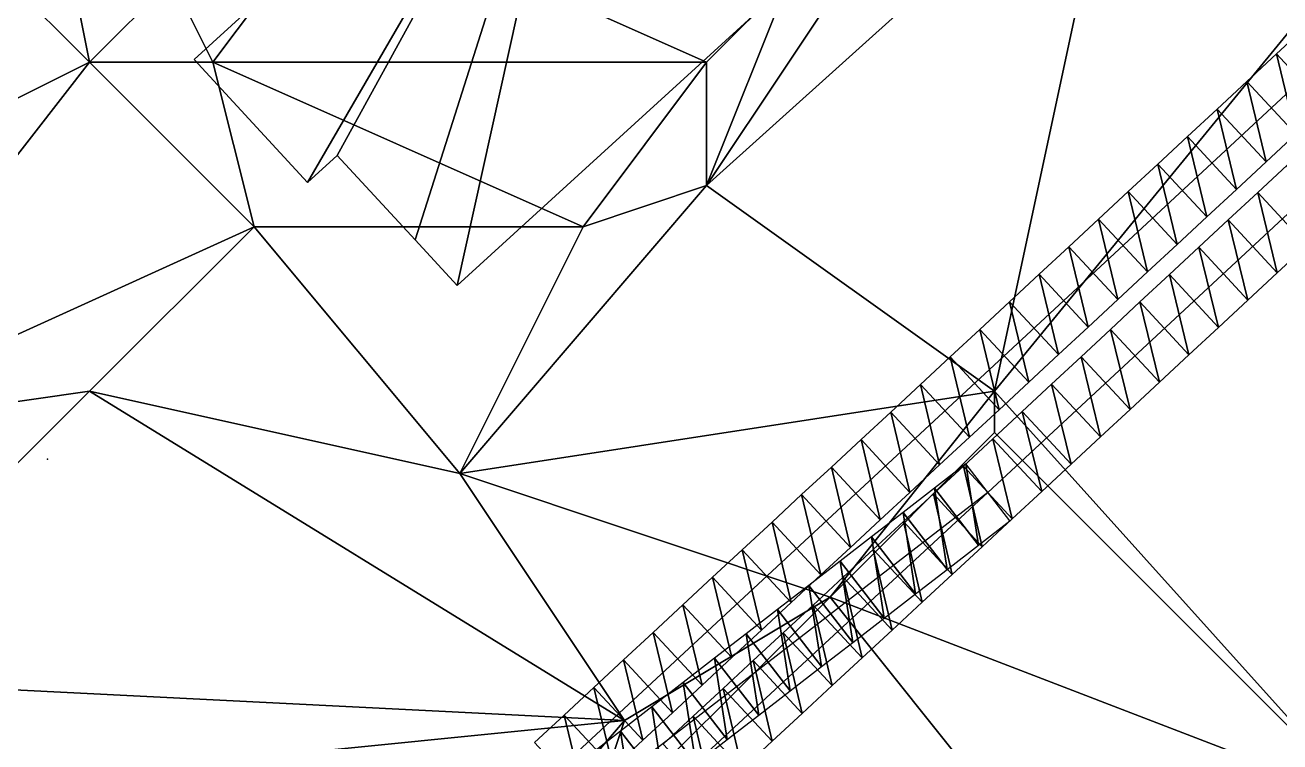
# Model space of a CAD drawing. Header units: metres. Extents: x -1103 to 901, y -902 to 905.
# Drawn here: x -1011.1 to -950.1, y -477 to -442.2 of the extents above; entities that cross this region are included whole.
import ezdxf

# ---------------------------------------------------------------- set-up
doc = ezdxf.new("R2010")
doc.units = ezdxf.units.M
for name, color, linetype in [('OSM_BRIDGES', 6, 'CONTINUOUS'), ('OSM_BUILDING_FOOTPRINTS', 7, 'CONTINUOUS'), ('OSM_BUILDING_ROOFS', 1, 'CONTINUOUS'), ('OSM_BUILDING_WALLS', 8, 'CONTINUOUS'), ('OSM_RAIL_AXES', 6, 'CONTINUOUS'), ('OSM_RAIL_SURFACE', 7, 'CONTINUOUS'), ('OSM_TERRAIN', 3, 'CONTINUOUS'), ('OSM_TREES', 3, 'CONTINUOUS')]:
    doc.layers.add(name, color=color, linetype=linetype)

msp = doc.modelspace()

# ---------------------------------------------------------------- linework, layer by layer
at = {"layer": 'OSM_BRIDGES'}
for points in [[(-948.852, -442.264, 12.763), (-948.852, -442.264, 11.663), (-950.295, -443.603, 11.659)], [(-948.852, -442.264, 12.763), (-950.295, -443.603, 11.659), (-950.295, -443.603, 12.759)], [(-948.852, -442.264, 11.663), (-947.914, -446.169, 11.659), (-950.295, -443.603, 11.659)], [(-950.295, -443.603, 12.759), (-950.295, -443.603, 11.659), (-951.738, -444.942, 11.655)], [(-950.295, -443.603, 12.759), (-951.738, -444.942, 11.655), (-951.738, -444.942, 12.755)], [(-950.295, -443.603, 11.659), (-949.357, -447.507, 11.655), (-951.738, -444.942, 11.655)], [(-950.295, -443.603, 11.659), (-947.914, -446.169, 11.659), (-949.357, -447.507, 11.655)], [(-951.738, -444.942, 12.755), (-951.738, -444.942, 11.655), (-953.18, -446.281, 11.651)], [(-951.738, -444.942, 12.755), (-953.18, -446.281, 11.651), (-953.18, -446.281, 12.751)], [(-951.738, -444.942, 11.655), (-950.799, -448.846, 11.651), (-953.18, -446.281, 11.651)], [(-951.738, -444.942, 11.655), (-949.357, -447.507, 11.655), (-950.799, -448.846, 11.651)], [(-953.18, -446.281, 12.751), (-953.18, -446.281, 11.651), (-954.623, -447.62, 11.647)], [(-953.18, -446.281, 12.751), (-954.623, -447.62, 11.647), (-954.623, -447.62, 12.747)], [(-953.18, -446.281, 11.651), (-952.242, -450.185, 11.647), (-954.623, -447.62, 11.647)], [(-953.18, -446.281, 11.651), (-950.799, -448.846, 11.651), (-952.242, -450.185, 11.647)], [(-954.623, -447.62, 12.747), (-954.623, -447.62, 11.647), (-956.066, -448.959, 11.642)], [(-954.623, -447.62, 12.747), (-956.066, -448.959, 11.642), (-956.066, -448.959, 12.742)], [(-954.623, -447.62, 11.647), (-953.685, -451.524, 11.642), (-956.066, -448.959, 11.642)], [(-954.623, -447.62, 11.647), (-952.242, -450.185, 11.647), (-953.685, -451.524, 11.642)], [(-949.357, -447.507, 12.755), (-950.799, -448.846, 12.751), (-950.799, -448.846, 11.651)], [(-949.357, -447.507, 12.755), (-950.799, -448.846, 11.651), (-949.357, -447.507, 11.655)], [(-956.066, -448.959, 12.742), (-956.066, -448.959, 11.642), (-957.508, -450.297, 11.638)], [(-956.066, -448.959, 12.742), (-957.508, -450.297, 11.638), (-957.508, -450.297, 12.738)], [(-956.066, -448.959, 11.642), (-955.128, -452.863, 11.638), (-957.508, -450.297, 11.638)], [(-956.066, -448.959, 11.642), (-953.685, -451.524, 11.642), (-955.128, -452.863, 11.638)], [(-950.799, -448.846, 12.751), (-952.242, -450.185, 12.747), (-952.242, -450.185, 11.647)], [(-950.799, -448.846, 12.751), (-952.242, -450.185, 11.647), (-950.799, -448.846, 11.651)], [(-949.776, -449.012, 12.845), (-949.776, -449.012, 11.745), (-951.207, -450.342, 11.74)], [(-949.776, -449.012, 12.845), (-951.207, -450.342, 11.74), (-951.207, -450.342, 12.84)], [(-949.776, -449.012, 11.745), (-948.825, -452.906, 11.74), (-951.207, -450.342, 11.74)], [(-952.242, -450.185, 12.747), (-953.685, -451.524, 12.742), (-953.685, -451.524, 11.642)], [(-952.242, -450.185, 12.747), (-953.685, -451.524, 11.642), (-952.242, -450.185, 11.647)], [(-957.508, -450.297, 12.738), (-957.508, -450.297, 11.638), (-958.951, -451.636, 11.634)], [(-957.508, -450.297, 12.738), (-958.951, -451.636, 11.634), (-958.951, -451.636, 12.734)], [(-957.508, -450.297, 11.638), (-956.57, -454.202, 11.634), (-958.951, -451.636, 11.634)], [(-957.508, -450.297, 11.638), (-955.128, -452.863, 11.638), (-956.57, -454.202, 11.634)], [(-951.207, -450.342, 12.84), (-951.207, -450.342, 11.74), (-952.639, -451.671, 11.734)], [(-951.207, -450.342, 12.84), (-952.639, -451.671, 11.734), (-952.639, -451.671, 12.834)], [(-951.207, -450.342, 11.74), (-950.257, -454.236, 11.734), (-952.639, -451.671, 11.734)], [(-951.207, -450.342, 11.74), (-948.825, -452.906, 11.74), (-950.257, -454.236, 11.734)], [(-958.951, -451.636, 12.734), (-958.951, -451.636, 11.634), (-960.394, -452.975, 11.63)], [(-958.951, -451.636, 12.734), (-960.394, -452.975, 11.63), (-960.394, -452.975, 12.73)], [(-958.951, -451.636, 11.634), (-958.013, -455.541, 11.63), (-960.394, -452.975, 11.63)], [(-958.951, -451.636, 11.634), (-956.57, -454.202, 11.634), (-958.013, -455.541, 11.63)], [(-953.685, -451.524, 12.742), (-955.128, -452.863, 12.738), (-955.128, -452.863, 11.638)], [(-953.685, -451.524, 12.742), (-955.128, -452.863, 11.638), (-953.685, -451.524, 11.642)], [(-952.639, -451.671, 12.834), (-952.639, -451.671, 11.734), (-954.07, -453.001, 11.729)], [(-952.639, -451.671, 12.834), (-954.07, -453.001, 11.729), (-954.07, -453.001, 12.829)], [(-952.639, -451.671, 11.734), (-951.688, -455.565, 11.729), (-954.07, -453.001, 11.729)], [(-952.639, -451.671, 11.734), (-950.257, -454.236, 11.734), (-951.688, -455.565, 11.729)], [(-960.394, -452.975, 12.73), (-960.394, -452.975, 11.63), (-961.837, -454.314, 11.626)], [(-960.394, -452.975, 12.73), (-961.837, -454.314, 11.626), (-961.837, -454.314, 12.726)], [(-960.394, -452.975, 11.63), (-959.456, -456.88, 11.626), (-961.837, -454.314, 11.626)], [(-960.394, -452.975, 11.63), (-958.013, -455.541, 11.63), (-959.456, -456.88, 11.626)], [(-955.128, -452.863, 12.738), (-956.57, -454.202, 12.734), (-956.57, -454.202, 11.634)], [(-955.128, -452.863, 12.738), (-956.57, -454.202, 11.634), (-955.128, -452.863, 11.638)], [(-954.07, -453.001, 12.829), (-954.07, -453.001, 11.729), (-955.501, -454.33, 11.724)], [(-954.07, -453.001, 12.829), (-955.501, -454.33, 11.724), (-955.501, -454.33, 12.824)], [(-954.07, -453.001, 11.729), (-953.119, -456.894, 11.724), (-955.501, -454.33, 11.724)], [(-954.07, -453.001, 11.729), (-951.688, -455.565, 11.729), (-953.119, -456.894, 11.724)], [(-948.825, -452.906, 12.84), (-950.257, -454.236, 12.834), (-950.257, -454.236, 11.734)], [(-948.825, -452.906, 12.84), (-950.257, -454.236, 11.734), (-948.825, -452.906, 11.74)], [(-961.837, -454.314, 12.726), (-961.837, -454.314, 11.626), (-963.279, -455.653, 11.622)], [(-961.837, -454.314, 12.726), (-963.279, -455.653, 11.622), (-963.279, -455.653, 12.722)], [(-961.837, -454.314, 11.626), (-960.899, -458.218, 11.622), (-963.279, -455.653, 11.622)], [(-961.837, -454.314, 11.626), (-959.456, -456.88, 11.626), (-960.899, -458.218, 11.622)], [(-956.57, -454.202, 12.734), (-958.013, -455.541, 12.73), (-958.013, -455.541, 11.63)], [(-956.57, -454.202, 12.734), (-958.013, -455.541, 11.63), (-956.57, -454.202, 11.634)], [(-955.501, -454.33, 12.824), (-955.501, -454.33, 11.724), (-956.932, -455.659, 11.718)], [(-955.501, -454.33, 12.824), (-956.932, -455.659, 11.718), (-956.932, -455.659, 12.818)], [(-955.501, -454.33, 11.724), (-954.551, -458.224, 11.718), (-956.932, -455.659, 11.718)], [(-955.501, -454.33, 11.724), (-953.119, -456.894, 11.724), (-954.551, -458.224, 11.718)], [(-950.257, -454.236, 12.834), (-951.688, -455.565, 12.829), (-951.688, -455.565, 11.729)], [(-950.257, -454.236, 12.834), (-951.688, -455.565, 11.729), (-950.257, -454.236, 11.734)], [(-963.279, -455.653, 12.722), (-963.279, -455.653, 11.622), (-964.722, -456.992, 11.617)], [(-963.279, -455.653, 12.722), (-964.722, -456.992, 11.617), (-964.722, -456.992, 12.717)], [(-963.279, -455.653, 11.622), (-962.341, -459.557, 11.617), (-964.722, -456.992, 11.617)], [(-963.279, -455.653, 11.622), (-960.899, -458.218, 11.622), (-962.341, -459.557, 11.617)], [(-958.013, -455.541, 12.73), (-959.456, -456.88, 12.726), (-959.456, -456.88, 11.626)], [(-958.013, -455.541, 12.73), (-959.456, -456.88, 11.626), (-958.013, -455.541, 11.63)], [(-956.932, -455.659, 12.818), (-956.932, -455.659, 11.718), (-958.364, -456.989, 11.713)], [(-956.932, -455.659, 12.818), (-958.364, -456.989, 11.713), (-958.364, -456.989, 12.813)], [(-956.932, -455.659, 11.718), (-955.982, -459.553, 11.713), (-958.364, -456.989, 11.713)], [(-956.932, -455.659, 11.718), (-954.551, -458.224, 11.718), (-955.982, -459.553, 11.713)], [(-951.688, -455.565, 12.829), (-953.119, -456.894, 12.824), (-953.119, -456.894, 11.724)], [(-951.688, -455.565, 12.829), (-953.119, -456.894, 11.724), (-951.688, -455.565, 11.729)], [(-959.456, -456.88, 12.726), (-960.899, -458.218, 12.722), (-960.899, -458.218, 11.622)], [(-959.456, -456.88, 12.726), (-960.899, -458.218, 11.622), (-959.456, -456.88, 11.626)], [(-953.119, -456.894, 12.824), (-954.551, -458.224, 12.818), (-954.551, -458.224, 11.718)], [(-953.119, -456.894, 12.824), (-954.551, -458.224, 11.718), (-953.119, -456.894, 11.724)], [(-964.722, -456.992, 12.717), (-964.722, -456.992, 11.617), (-966.165, -458.331, 11.613)], [(-964.722, -456.992, 12.717), (-966.165, -458.331, 11.613), (-966.165, -458.331, 12.713)], [(-964.722, -456.992, 11.617), (-963.784, -460.896, 11.613), (-966.165, -458.331, 11.613)], [(-964.722, -456.992, 11.617), (-962.341, -459.557, 11.617), (-963.784, -460.896, 11.613)], [(-958.364, -456.989, 12.813), (-958.364, -456.989, 11.713), (-959.795, -458.318, 11.708)], [(-958.364, -456.989, 12.813), (-959.795, -458.318, 11.708), (-959.795, -458.318, 12.808)], [(-958.364, -456.989, 11.713), (-957.413, -460.883, 11.708), (-959.795, -458.318, 11.708)], [(-958.364, -456.989, 11.713), (-955.982, -459.553, 11.713), (-957.413, -460.883, 11.708)], [(-966.165, -458.331, 12.713), (-966.165, -458.331, 11.613), (-967.608, -459.669, 11.609)], [(-966.165, -458.331, 12.713), (-967.608, -459.669, 11.609), (-967.608, -459.669, 12.709)], [(-966.165, -458.331, 11.613), (-965.227, -462.235, 11.609), (-967.608, -459.669, 11.609)], [(-966.165, -458.331, 11.613), (-963.784, -460.896, 11.613), (-965.227, -462.235, 11.609)], [(-960.899, -458.218, 12.722), (-962.341, -459.557, 12.717), (-962.341, -459.557, 11.617)], [(-960.899, -458.218, 12.722), (-962.341, -459.557, 11.617), (-960.899, -458.218, 11.622)], [(-959.795, -458.318, 12.808), (-959.795, -458.318, 11.708), (-961.226, -459.647, 11.703)], [(-959.795, -458.318, 12.808), (-961.226, -459.647, 11.703), (-961.226, -459.647, 12.803)], [(-959.795, -458.318, 11.708), (-958.844, -462.212, 11.703), (-961.226, -459.647, 11.703)], [(-959.795, -458.318, 11.708), (-957.413, -460.883, 11.708), (-958.844, -462.212, 11.703)], [(-954.551, -458.224, 12.818), (-955.982, -459.553, 12.813), (-955.982, -459.553, 11.713)], [(-954.551, -458.224, 12.818), (-955.982, -459.553, 11.713), (-954.551, -458.224, 11.718)], [(-967.608, -459.669, 12.709), (-967.608, -459.669, 11.609), (-969.05, -461.008, 11.605)], [(-967.608, -459.669, 12.709), (-969.05, -461.008, 11.605), (-969.05, -461.008, 12.705)], [(-967.608, -459.669, 11.609), (-966.67, -463.574, 11.605), (-969.05, -461.008, 11.605)], [(-967.608, -459.669, 11.609), (-965.227, -462.235, 11.609), (-966.67, -463.574, 11.605)], [(-962.341, -459.557, 12.717), (-963.784, -460.896, 12.713), (-963.784, -460.896, 11.613)], [(-962.341, -459.557, 12.717), (-963.784, -460.896, 11.613), (-962.341, -459.557, 11.617)], [(-961.226, -459.647, 12.803), (-961.226, -459.647, 11.703), (-962.658, -460.977, 11.697)], [(-961.226, -459.647, 12.803), (-962.658, -460.977, 11.697), (-962.658, -460.977, 12.797)], [(-961.226, -459.647, 11.703), (-960.276, -463.541, 11.697), (-962.658, -460.977, 11.697)], [(-961.226, -459.647, 11.703), (-958.844, -462.212, 11.703), (-960.276, -463.541, 11.697)], [(-955.982, -459.553, 12.813), (-957.413, -460.883, 12.808), (-957.413, -460.883, 11.708)], [(-955.982, -459.553, 12.813), (-957.413, -460.883, 11.708), (-955.982, -459.553, 11.713)], [(-969.05, -461.008, 12.705), (-969.05, -461.008, 11.605), (-970.493, -462.347, 11.601)], [(-969.05, -461.008, 12.705), (-970.493, -462.347, 11.601), (-970.493, -462.347, 12.701)], [(-969.05, -461.008, 11.605), (-968.112, -464.913, 11.601), (-970.493, -462.347, 11.601)], [(-969.05, -461.008, 11.605), (-966.67, -463.574, 11.605), (-968.112, -464.913, 11.601)], [(-963.784, -460.896, 12.713), (-965.227, -462.235, 12.709), (-965.227, -462.235, 11.609)], [(-963.784, -460.896, 12.713), (-965.227, -462.235, 11.609), (-963.784, -460.896, 11.613)], [(-962.658, -460.977, 12.797), (-962.658, -460.977, 11.697), (-964.089, -462.306, 11.692)], [(-962.658, -460.977, 12.797), (-964.089, -462.306, 11.692), (-964.089, -462.306, 12.792)], [(-962.658, -460.977, 11.697), (-961.707, -464.871, 11.692), (-964.089, -462.306, 11.692)], [(-962.658, -460.977, 11.697), (-960.276, -463.541, 11.697), (-961.707, -464.871, 11.692)], [(-957.413, -460.883, 12.808), (-958.844, -462.212, 12.803), (-958.844, -462.212, 11.703)], [(-957.413, -460.883, 12.808), (-958.844, -462.212, 11.703), (-957.413, -460.883, 11.708)], [(-970.493, -462.347, 12.701), (-970.493, -462.347, 11.601), (-971.936, -463.686, 11.597)], [(-970.493, -462.347, 12.701), (-971.936, -463.686, 11.597), (-971.936, -463.686, 12.697)], [(-970.493, -462.347, 11.601), (-969.555, -466.252, 11.597), (-971.936, -463.686, 11.597)], [(-970.493, -462.347, 11.601), (-968.112, -464.913, 11.601), (-969.555, -466.252, 11.597)], [(-965.227, -462.235, 12.709), (-966.67, -463.574, 12.705), (-966.67, -463.574, 11.605)], [(-965.227, -462.235, 12.709), (-966.67, -463.574, 11.605), (-965.227, -462.235, 11.609)], [(-964.089, -462.306, 12.792), (-964.089, -462.306, 11.692), (-965.519, -463.635, 11.687)], [(-964.089, -462.306, 12.792), (-965.519, -463.635, 11.687), (-965.519, -463.635, 12.787)], [(-964.089, -462.306, 11.692), (-963.139, -466.201, 11.687), (-965.519, -463.635, 11.687)], [(-964.089, -462.306, 11.692), (-961.707, -464.871, 11.692), (-963.139, -466.201, 11.687)], [(-958.844, -462.212, 12.803), (-960.276, -463.541, 12.797), (-960.276, -463.541, 11.697)], [(-958.844, -462.212, 12.803), (-960.276, -463.541, 11.697), (-958.844, -462.212, 11.703)], [(-966.67, -463.574, 12.705), (-968.112, -464.913, 12.701), (-968.112, -464.913, 11.601)], [(-966.67, -463.574, 12.705), (-968.112, -464.913, 11.601), (-966.67, -463.574, 11.605)], [(-960.276, -463.541, 12.797), (-961.707, -464.871, 12.792), (-961.707, -464.871, 11.692)], [(-960.276, -463.541, 12.797), (-961.707, -464.871, 11.692), (-960.276, -463.541, 11.697)], [(-971.936, -463.686, 12.697), (-971.936, -463.686, 11.597), (-973.379, -465.025, 11.592)], [(-971.936, -463.686, 12.697), (-973.379, -465.025, 11.592), (-973.379, -465.025, 12.692)], [(-971.936, -463.686, 11.597), (-970.998, -467.59, 11.592), (-973.379, -465.025, 11.592)], [(-971.936, -463.686, 11.597), (-969.555, -466.252, 11.597), (-970.998, -467.59, 11.592)], [(-965.519, -463.635, 12.787), (-965.519, -463.635, 11.687), (-966.977, -464.985, 11.682)], [(-965.519, -463.635, 12.787), (-966.977, -464.985, 11.682), (-966.977, -464.985, 12.782)], [(-965.519, -463.635, 11.687), (-964.599, -467.553, 11.682), (-966.977, -464.985, 11.682)], [(-965.519, -463.635, 11.687), (-963.139, -466.201, 11.687), (-964.599, -467.553, 11.682)], [(-973.379, -465.025, 12.692), (-973.379, -465.025, 11.592), (-974.821, -466.364, 11.588)], [(-973.379, -465.025, 12.692), (-974.821, -466.364, 11.588), (-974.821, -466.364, 12.688)], [(-973.379, -465.025, 11.592), (-972.441, -468.929, 11.588), (-974.821, -466.364, 11.588)], [(-973.379, -465.025, 11.592), (-970.998, -467.59, 11.592), (-972.441, -468.929, 11.588)], [(-968.112, -464.913, 12.701), (-969.555, -466.252, 12.697), (-969.555, -466.252, 11.597)], [(-968.112, -464.913, 12.701), (-969.555, -466.252, 11.597), (-968.112, -464.913, 11.601)], [(-966.977, -464.985, 12.782), (-966.977, -464.985, 11.682), (-968.436, -466.336, 11.676)], [(-966.977, -464.985, 12.782), (-968.436, -466.336, 11.676), (-968.436, -466.336, 12.776)], [(-966.977, -464.985, 11.682), (-966.058, -468.904, 11.676), (-968.436, -466.336, 11.676)], [(-966.977, -464.985, 11.682), (-964.599, -467.553, 11.682), (-966.058, -468.904, 11.676)], [(-961.707, -464.871, 12.792), (-963.139, -466.201, 12.787), (-963.139, -466.201, 11.687)], [(-961.707, -464.871, 12.792), (-963.139, -466.201, 11.687), (-961.707, -464.871, 11.692)], [(-974.821, -466.364, 12.688), (-974.821, -466.364, 11.588), (-976.264, -467.703, 11.584)], [(-974.821, -466.364, 12.688), (-976.264, -467.703, 11.584), (-976.264, -467.703, 12.684)], [(-974.821, -466.364, 11.588), (-973.883, -470.268, 11.584), (-976.264, -467.703, 11.584)], [(-974.821, -466.364, 11.588), (-972.441, -468.929, 11.588), (-973.883, -470.268, 11.584)], [(-969.555, -466.252, 12.697), (-970.998, -467.59, 12.692), (-970.998, -467.59, 11.592)], [(-969.555, -466.252, 12.697), (-970.998, -467.59, 11.592), (-969.555, -466.252, 11.597)], [(-968.436, -466.336, 12.776), (-968.436, -466.336, 11.676), (-969.895, -467.687, 11.671)], [(-968.436, -466.336, 12.776), (-969.895, -467.687, 11.671), (-969.895, -467.687, 12.771)], [(-968.436, -466.336, 11.676), (-967.516, -470.255, 11.671), (-969.895, -467.687, 11.671)], [(-968.436, -466.336, 11.676), (-966.058, -468.904, 11.676), (-967.516, -470.255, 11.671)], [(-963.139, -466.201, 12.787), (-964.599, -467.553, 12.782), (-964.599, -467.553, 11.682)], [(-963.139, -466.201, 12.787), (-964.599, -467.553, 11.682), (-963.139, -466.201, 11.687)], [(-976.264, -467.703, 12.684), (-976.264, -467.703, 11.584), (-977.707, -469.042, 11.58)], [(-976.264, -467.703, 12.684), (-977.707, -469.042, 11.58), (-977.707, -469.042, 12.68)], [(-976.264, -467.703, 11.584), (-975.326, -471.607, 11.58), (-977.707, -469.042, 11.58)], [(-976.264, -467.703, 11.584), (-973.883, -470.268, 11.584), (-975.326, -471.607, 11.58)], [(-970.998, -467.59, 12.692), (-972.441, -468.929, 12.688), (-972.441, -468.929, 11.588)], [(-970.998, -467.59, 12.692), (-972.441, -468.929, 11.588), (-970.998, -467.59, 11.592)], [(-969.895, -467.687, 12.771), (-969.895, -467.687, 11.671), (-971.354, -469.038, 11.666)], [(-969.895, -467.687, 12.771), (-971.354, -469.038, 11.666), (-971.354, -469.038, 12.766)], [(-969.895, -467.687, 11.671), (-968.975, -471.606, 11.666), (-971.354, -469.038, 11.666)], [(-969.895, -467.687, 11.671), (-967.516, -470.255, 11.671), (-968.975, -471.606, 11.666)], [(-964.599, -467.553, 12.782), (-966.058, -468.904, 12.776), (-966.058, -468.904, 11.676)], [(-964.599, -467.553, 12.782), (-966.058, -468.904, 11.676), (-964.599, -467.553, 11.682)], [(-977.707, -469.042, 12.68), (-977.707, -469.042, 11.58), (-979.15, -470.38, 11.576)], [(-977.707, -469.042, 12.68), (-979.15, -470.38, 11.576), (-979.15, -470.38, 12.676)], [(-977.707, -469.042, 11.58), (-976.769, -472.946, 11.576), (-979.15, -470.38, 11.576)], [(-977.707, -469.042, 11.58), (-975.326, -471.607, 11.58), (-976.769, -472.946, 11.576)], [(-972.441, -468.929, 12.688), (-973.883, -470.268, 12.684), (-973.883, -470.268, 11.584)], [(-972.441, -468.929, 12.688), (-973.883, -470.268, 11.584), (-972.441, -468.929, 11.588)], [(-971.354, -469.038, 12.766), (-971.354, -469.038, 11.666), (-972.812, -470.389, 11.66)], [(-971.354, -469.038, 12.766), (-972.812, -470.389, 11.66), (-972.812, -470.389, 12.76)], [(-971.354, -469.038, 11.666), (-970.434, -472.957, 11.66), (-972.812, -470.389, 11.66)], [(-971.354, -469.038, 11.666), (-968.975, -471.606, 11.666), (-970.434, -472.957, 11.66)], [(-966.058, -468.904, 12.776), (-967.516, -470.255, 12.771), (-967.516, -470.255, 11.671)], [(-966.058, -468.904, 12.776), (-967.516, -470.255, 11.671), (-966.058, -468.904, 11.676)], [(-973.883, -470.268, 12.684), (-975.326, -471.607, 12.68), (-975.326, -471.607, 11.58)], [(-973.883, -470.268, 12.684), (-975.326, -471.607, 11.58), (-973.883, -470.268, 11.584)], [(-967.516, -470.255, 12.771), (-968.975, -471.606, 12.766), (-968.975, -471.606, 11.666)], [(-967.516, -470.255, 12.771), (-968.975, -471.606, 11.666), (-967.516, -470.255, 11.671)], [(-979.15, -470.38, 12.676), (-979.15, -470.38, 11.576), (-980.592, -471.719, 11.571)], [(-979.15, -470.38, 12.676), (-980.592, -471.719, 11.571), (-980.592, -471.719, 12.671)], [(-979.15, -470.38, 11.576), (-978.211, -474.285, 11.571), (-980.592, -471.719, 11.571)], [(-979.15, -470.38, 11.576), (-976.769, -472.946, 11.576), (-978.211, -474.285, 11.571)], [(-972.812, -470.389, 12.76), (-972.812, -470.389, 11.66), (-974.271, -471.74, 11.655)], [(-972.812, -470.389, 12.76), (-974.271, -471.74, 11.655), (-974.271, -471.74, 12.755)], [(-972.812, -470.389, 11.66), (-971.893, -474.308, 11.655), (-974.271, -471.74, 11.655)], [(-972.812, -470.389, 11.66), (-970.434, -472.957, 11.66), (-971.893, -474.308, 11.655)], [(-980.592, -471.719, 12.671), (-980.592, -471.719, 11.571), (-982.035, -473.058, 11.567)], [(-980.592, -471.719, 12.671), (-982.035, -473.058, 11.567), (-982.035, -473.058, 12.667)], [(-980.592, -471.719, 11.571), (-979.654, -475.624, 11.567), (-982.035, -473.058, 11.567)], [(-980.592, -471.719, 11.571), (-978.211, -474.285, 11.571), (-979.654, -475.624, 11.567)], [(-975.326, -471.607, 12.68), (-976.769, -472.946, 12.676), (-976.769, -472.946, 11.576)], [(-975.326, -471.607, 12.68), (-976.769, -472.946, 11.576), (-975.326, -471.607, 11.58)], [(-974.271, -471.74, 12.755), (-974.271, -471.74, 11.655), (-975.73, -473.092, 11.649)], [(-974.271, -471.74, 12.755), (-975.73, -473.092, 11.649), (-975.73, -473.092, 12.749)], [(-974.271, -471.74, 11.655), (-973.352, -475.659, 11.649), (-975.73, -473.092, 11.649)], [(-974.271, -471.74, 11.655), (-971.893, -474.308, 11.655), (-973.352, -475.659, 11.649)], [(-968.975, -471.606, 12.766), (-970.434, -472.957, 12.76), (-970.434, -472.957, 11.66)], [(-968.975, -471.606, 12.766), (-970.434, -472.957, 11.66), (-968.975, -471.606, 11.666)], [(-982.035, -473.058, 12.667), (-982.035, -473.058, 11.567), (-983.478, -474.397, 11.563)], [(-982.035, -473.058, 12.667), (-983.478, -474.397, 11.563), (-983.478, -474.397, 12.663)], [(-982.035, -473.058, 11.567), (-981.097, -476.963, 11.563), (-983.478, -474.397, 11.563)], [(-982.035, -473.058, 11.567), (-979.654, -475.624, 11.567), (-981.097, -476.963, 11.563)], [(-976.769, -472.946, 12.676), (-978.211, -474.285, 12.671), (-978.211, -474.285, 11.571)], [(-976.769, -472.946, 12.676), (-978.211, -474.285, 11.571), (-976.769, -472.946, 11.576)], [(-975.73, -473.092, 12.749), (-975.73, -473.092, 11.649), (-977.189, -474.443, 11.644)], [(-975.73, -473.092, 12.749), (-977.189, -474.443, 11.644), (-977.189, -474.443, 12.744)], [(-975.73, -473.092, 11.649), (-974.811, -477.01, 11.644), (-977.189, -474.443, 11.644)], [(-975.73, -473.092, 11.649), (-973.352, -475.659, 11.649), (-974.811, -477.01, 11.644)], [(-970.434, -472.957, 12.76), (-971.893, -474.308, 12.755), (-971.893, -474.308, 11.655)], [(-970.434, -472.957, 12.76), (-971.893, -474.308, 11.655), (-970.434, -472.957, 11.66)], [(-983.478, -474.397, 12.663), (-983.478, -474.397, 11.563), (-984.92, -475.736, 11.559)], [(-983.478, -474.397, 12.663), (-984.92, -475.736, 11.559), (-984.92, -475.736, 12.659)], [(-983.478, -474.397, 11.563), (-982.54, -478.301, 11.559), (-984.92, -475.736, 11.559)], [(-983.478, -474.397, 11.563), (-981.097, -476.963, 11.563), (-982.54, -478.301, 11.559)], [(-978.211, -474.285, 12.671), (-979.654, -475.624, 12.667), (-979.654, -475.624, 11.567)], [(-978.211, -474.285, 12.671), (-979.654, -475.624, 11.567), (-978.211, -474.285, 11.571)], [(-977.189, -474.443, 12.744), (-977.189, -474.443, 11.644), (-978.648, -475.794, 11.639)], [(-977.189, -474.443, 12.744), (-978.648, -475.794, 11.639), (-978.648, -475.794, 12.739)], [(-977.189, -474.443, 11.644), (-976.269, -478.362, 11.639), (-978.648, -475.794, 11.639)], [(-977.189, -474.443, 11.644), (-974.811, -477.01, 11.644), (-976.269, -478.362, 11.639)], [(-971.893, -474.308, 12.755), (-973.352, -475.659, 12.749), (-973.352, -475.659, 11.649)], [(-971.893, -474.308, 12.755), (-973.352, -475.659, 11.649), (-971.893, -474.308, 11.655)], [(-984.92, -475.736, 12.659), (-984.92, -475.736, 11.559), (-986.363, -477.075, 11.555)], [(-984.92, -475.736, 12.659), (-986.363, -477.075, 11.555), (-986.363, -477.075, 12.655)], [(-984.92, -475.736, 11.559), (-983.982, -479.64, 11.555), (-986.363, -477.075, 11.555)], [(-984.92, -475.736, 11.559), (-982.54, -478.301, 11.559), (-983.982, -479.64, 11.555)], [(-979.654, -475.624, 12.667), (-981.097, -476.963, 12.663), (-981.097, -476.963, 11.563)], [(-979.654, -475.624, 12.667), (-981.097, -476.963, 11.563), (-979.654, -475.624, 11.567)], [(-978.648, -475.794, 12.739), (-978.648, -475.794, 11.639), (-980.107, -477.145, 11.633)], [(-978.648, -475.794, 12.739), (-980.107, -477.145, 11.633), (-980.107, -477.145, 12.733)], [(-978.648, -475.794, 11.639), (-977.728, -479.713, 11.633), (-980.107, -477.145, 11.633)], [(-978.648, -475.794, 11.639), (-976.269, -478.362, 11.639), (-977.728, -479.713, 11.633)], [(-973.352, -475.659, 12.749), (-974.811, -477.01, 12.744), (-974.811, -477.01, 11.644)], [(-973.352, -475.659, 12.749), (-974.811, -477.01, 11.644), (-973.352, -475.659, 11.649)], [(-981.097, -476.963, 12.663), (-982.54, -478.301, 12.659), (-982.54, -478.301, 11.559)], [(-981.097, -476.963, 12.663), (-982.54, -478.301, 11.559), (-981.097, -476.963, 11.563)], [(-974.811, -477.01, 12.744), (-976.269, -478.362, 12.739), (-976.269, -478.362, 11.639)], [(-974.811, -477.01, 12.744), (-976.269, -478.362, 11.639), (-974.811, -477.01, 11.644)]]:
    msp.add_3dface(points, dxfattribs=at)
at = {"layer": 'OSM_BUILDING_FOOTPRINTS'}
msp.add_polyline3d([(-907.383, -354.504, 11.038), (-918.845, -364.966, 11.038), (-952.636, -395.777, 11.038), (-953.597, -394.726, 11.038), (-958.24, -398.962, 11.038), (-957.289, -399.99, 11.038), (-967.536, -409.335, 11.038), (-968.265, -408.539, 11.038), (-972.687, -412.576, 11.038), (-971.957, -413.361, 11.038), (-985, -425.25, 11.038), (-983.862, -426.499, 11.038), (-1002.918, -443.873, 11.038), (-997.402, -449.845, 11.038), (-995.965, -448.54, 11.038), (-992.173, -452.643, 11.038), (-990.128, -454.855, 11.038), (-896.594, -369.566, 11.038), (-900.319, -365.529, 11.038), (-898.628, -363.981, 11.038), (-907.383, -354.504, 11.038)], close=True, dxfattribs=at)
at = {"layer": 'OSM_BUILDING_ROOFS'}
for points in [[(-983.862, -426.499, 16.238), (-990.128, -454.855, 16.238), (-896.594, -369.566, 16.238)], [(-1034.377, -435.005, 17.933), (-1029.844, -445.975, 17.933), (-993.291, -410.95, 17.933)], [(-983.862, -426.499, 16.238), (-1002.918, -443.873, 16.238), (-997.402, -449.845, 16.238)], [(-983.862, -426.499, 16.238), (-997.402, -449.845, 16.238), (-995.965, -448.54, 16.238)], [(-983.862, -426.499, 16.238), (-995.965, -448.54, 16.238), (-992.173, -452.643, 16.238)], [(-983.862, -426.499, 16.238), (-992.173, -452.643, 16.238), (-990.128, -454.855, 16.238)]]:
    msp.add_3dface(points, dxfattribs=at)
at = {"layer": 'OSM_BUILDING_WALLS'}
for points in [[(-990.128, -454.855, 11.038), (-896.594, -369.566, 11.038), (-896.594, -369.566, 16.238)], [(-990.128, -454.855, 11.038), (-896.594, -369.566, 16.238), (-990.128, -454.855, 16.238)], [(-1029.844, -445.975, 12.733), (-993.291, -410.95, 12.733), (-993.291, -410.95, 17.933)], [(-1029.844, -445.975, 12.733), (-993.291, -410.95, 17.933), (-1029.844, -445.975, 17.933)], [(-983.862, -426.499, 11.038), (-1002.918, -443.873, 11.038), (-1002.918, -443.873, 16.238)], [(-983.862, -426.499, 11.038), (-1002.918, -443.873, 16.238), (-983.862, -426.499, 16.238)], [(-1002.918, -443.873, 11.038), (-997.402, -449.845, 11.038), (-997.402, -449.845, 16.238)], [(-1002.918, -443.873, 11.038), (-997.402, -449.845, 16.238), (-1002.918, -443.873, 16.238)], [(-997.402, -449.845, 11.038), (-995.965, -448.54, 11.038), (-995.965, -448.54, 16.238)], [(-997.402, -449.845, 11.038), (-995.965, -448.54, 16.238), (-997.402, -449.845, 16.238)], [(-995.965, -448.54, 11.038), (-992.173, -452.643, 11.038), (-992.173, -452.643, 16.238)], [(-995.965, -448.54, 11.038), (-992.173, -452.643, 16.238), (-995.965, -448.54, 16.238)], [(-992.173, -452.643, 11.038), (-990.128, -454.855, 11.038), (-990.128, -454.855, 16.238)], [(-992.173, -452.643, 11.038), (-990.128, -454.855, 16.238), (-992.173, -452.643, 16.238)]]:
    msp.add_3dface(points, dxfattribs=at)
at = {"layer": 'OSM_RAIL_AXES'}
for points in [[(-911.593, -410.075, 12.748), (-1002.486, -494.424, 12.485), (-1100, -584.718, 12.205)], [(-908.509, -413.072, 12.872), (-964.329, -464.918, 12.667), (-1100, -590.57, 12.174)], [(-964.329, -464.918, 12.849), (-1002.486, -494.424, 15.293)]]:
    msp.add_polyline3d(points, dxfattribs=at)
at = {"layer": 'OSM_RAIL_SURFACE'}
for points in [[(-948.852, -442.264, 12.763), (-950.295, -443.603, 12.759), (-947.914, -446.169, 12.759)], [(-950.295, -443.603, 12.759), (-951.738, -444.942, 12.755), (-949.357, -447.507, 12.755)], [(-950.295, -443.603, 12.759), (-949.357, -447.507, 12.755), (-947.914, -446.169, 12.759)], [(-951.738, -444.942, 12.755), (-953.18, -446.281, 12.751), (-950.799, -448.846, 12.751)], [(-951.738, -444.942, 12.755), (-950.799, -448.846, 12.751), (-949.357, -447.507, 12.755)], [(-953.18, -446.281, 12.751), (-954.623, -447.62, 12.747), (-952.242, -450.185, 12.747)], [(-953.18, -446.281, 12.751), (-952.242, -450.185, 12.747), (-950.799, -448.846, 12.751)], [(-954.623, -447.62, 12.747), (-956.066, -448.959, 12.742), (-953.685, -451.524, 12.742)], [(-954.623, -447.62, 12.747), (-953.685, -451.524, 12.742), (-952.242, -450.185, 12.747)], [(-956.066, -448.959, 12.742), (-957.508, -450.297, 12.738), (-955.128, -452.863, 12.738)], [(-956.066, -448.959, 12.742), (-955.128, -452.863, 12.738), (-953.685, -451.524, 12.742)], [(-949.776, -449.012, 12.845), (-951.207, -450.342, 12.84), (-948.825, -452.906, 12.84)], [(-957.508, -450.297, 12.738), (-958.951, -451.636, 12.734), (-956.57, -454.202, 12.734)], [(-957.508, -450.297, 12.738), (-956.57, -454.202, 12.734), (-955.128, -452.863, 12.738)], [(-951.207, -450.342, 12.84), (-952.639, -451.671, 12.834), (-950.257, -454.236, 12.834)], [(-951.207, -450.342, 12.84), (-950.257, -454.236, 12.834), (-948.825, -452.906, 12.84)], [(-958.951, -451.636, 12.734), (-960.394, -452.975, 12.73), (-958.013, -455.541, 12.73)], [(-958.951, -451.636, 12.734), (-958.013, -455.541, 12.73), (-956.57, -454.202, 12.734)], [(-952.639, -451.671, 12.834), (-954.07, -453.001, 12.829), (-951.688, -455.565, 12.829)], [(-952.639, -451.671, 12.834), (-951.688, -455.565, 12.829), (-950.257, -454.236, 12.834)], [(-960.394, -452.975, 12.73), (-961.837, -454.314, 12.726), (-959.456, -456.88, 12.726)], [(-960.394, -452.975, 12.73), (-959.456, -456.88, 12.726), (-958.013, -455.541, 12.73)], [(-954.07, -453.001, 12.829), (-955.501, -454.33, 12.824), (-953.119, -456.894, 12.824)], [(-954.07, -453.001, 12.829), (-953.119, -456.894, 12.824), (-951.688, -455.565, 12.829)], [(-961.837, -454.314, 12.726), (-963.279, -455.653, 12.722), (-960.899, -458.218, 12.722)], [(-961.837, -454.314, 12.726), (-960.899, -458.218, 12.722), (-959.456, -456.88, 12.726)], [(-955.501, -454.33, 12.824), (-956.932, -455.659, 12.818), (-954.551, -458.224, 12.818)], [(-955.501, -454.33, 12.824), (-954.551, -458.224, 12.818), (-953.119, -456.894, 12.824)], [(-963.279, -455.653, 12.722), (-964.722, -456.992, 12.717), (-962.341, -459.557, 12.717)], [(-963.279, -455.653, 12.722), (-962.341, -459.557, 12.717), (-960.899, -458.218, 12.722)], [(-956.932, -455.659, 12.818), (-958.364, -456.989, 12.813), (-955.982, -459.553, 12.813)], [(-956.932, -455.659, 12.818), (-955.982, -459.553, 12.813), (-954.551, -458.224, 12.818)], [(-964.722, -456.992, 12.717), (-966.165, -458.331, 12.713), (-963.784, -460.896, 12.713)], [(-964.722, -456.992, 12.717), (-963.784, -460.896, 12.713), (-962.341, -459.557, 12.717)], [(-958.364, -456.989, 12.813), (-959.795, -458.318, 12.808), (-957.413, -460.883, 12.808)], [(-958.364, -456.989, 12.813), (-957.413, -460.883, 12.808), (-955.982, -459.553, 12.813)], [(-966.165, -458.331, 12.713), (-967.608, -459.669, 12.709), (-965.227, -462.235, 12.709)], [(-966.165, -458.331, 12.713), (-965.227, -462.235, 12.709), (-963.784, -460.896, 12.713)], [(-959.795, -458.318, 12.808), (-961.226, -459.647, 12.803), (-958.844, -462.212, 12.803)], [(-959.795, -458.318, 12.808), (-958.844, -462.212, 12.803), (-957.413, -460.883, 12.808)], [(-967.608, -459.669, 12.709), (-969.05, -461.008, 12.705), (-966.67, -463.574, 12.705)], [(-967.608, -459.669, 12.709), (-966.67, -463.574, 12.705), (-965.227, -462.235, 12.709)], [(-961.226, -459.647, 12.803), (-962.658, -460.977, 12.797), (-960.276, -463.541, 12.797)], [(-961.226, -459.647, 12.803), (-960.276, -463.541, 12.797), (-958.844, -462.212, 12.803)], [(-969.05, -461.008, 12.705), (-970.493, -462.347, 12.701), (-968.112, -464.913, 12.701)], [(-969.05, -461.008, 12.705), (-968.112, -464.913, 12.701), (-966.67, -463.574, 12.705)], [(-962.658, -460.977, 12.797), (-964.089, -462.306, 12.792), (-961.707, -464.871, 12.792)], [(-962.658, -460.977, 12.797), (-961.707, -464.871, 12.792), (-960.276, -463.541, 12.797)], [(-970.493, -462.347, 12.701), (-971.936, -463.686, 12.697), (-969.555, -466.252, 12.697)], [(-970.493, -462.347, 12.701), (-969.555, -466.252, 12.697), (-968.112, -464.913, 12.701)], [(-964.089, -462.306, 12.792), (-965.519, -463.635, 12.787), (-963.139, -466.201, 12.787)], [(-964.089, -462.306, 12.792), (-963.139, -466.201, 12.787), (-961.707, -464.871, 12.792)], [(-965.4, -463.533, 12.911), (-966.926, -464.714, 12.962), (-964.785, -467.482, 13.119)], [(-965.4, -463.533, 12.911), (-964.785, -467.482, 13.119), (-963.259, -466.302, 13.028)], [(-971.936, -463.686, 12.697), (-973.379, -465.025, 12.692), (-970.998, -467.59, 12.692)], [(-971.936, -463.686, 12.697), (-970.998, -467.59, 12.692), (-969.555, -466.252, 12.697)], [(-965.519, -463.635, 12.787), (-966.977, -464.985, 12.782), (-964.599, -467.553, 12.782)], [(-965.519, -463.635, 12.787), (-964.599, -467.553, 12.782), (-963.139, -466.201, 12.787)], [(-966.926, -464.714, 12.962), (-968.452, -465.894, 12.987), (-966.311, -468.663, 13.21)], [(-966.926, -464.714, 12.962), (-966.311, -468.663, 13.21), (-964.785, -467.482, 13.119)], [(-973.379, -465.025, 12.692), (-974.821, -466.364, 12.688), (-972.441, -468.929, 12.688)], [(-973.379, -465.025, 12.692), (-972.441, -468.929, 12.688), (-970.998, -467.59, 12.692)], [(-966.977, -464.985, 12.782), (-968.436, -466.336, 12.776), (-966.058, -468.904, 12.776)], [(-966.977, -464.985, 12.782), (-966.058, -468.904, 12.776), (-964.599, -467.553, 12.782)], [(-968.452, -465.894, 12.987), (-969.978, -467.074, 13.079), (-967.837, -469.843, 13.301)], [(-968.452, -465.894, 12.987), (-967.837, -469.843, 13.301), (-966.311, -468.663, 13.21)], [(-974.821, -466.364, 12.688), (-976.264, -467.703, 12.684), (-973.883, -470.268, 12.684)], [(-974.821, -466.364, 12.688), (-973.883, -470.268, 12.684), (-972.441, -468.929, 12.688)], [(-968.436, -466.336, 12.776), (-969.895, -467.687, 12.771), (-967.516, -470.255, 12.771)], [(-968.436, -466.336, 12.776), (-967.516, -470.255, 12.771), (-966.058, -468.904, 12.776)], [(-969.978, -467.074, 13.079), (-971.505, -468.254, 13.227), (-969.364, -471.023, 13.393)], [(-969.978, -467.074, 13.079), (-969.364, -471.023, 13.393), (-967.837, -469.843, 13.301)], [(-976.264, -467.703, 12.684), (-977.707, -469.042, 12.68), (-975.326, -471.607, 12.68)], [(-976.264, -467.703, 12.684), (-975.326, -471.607, 12.68), (-973.883, -470.268, 12.684)], [(-969.895, -467.687, 12.771), (-971.354, -469.038, 12.766), (-968.975, -471.606, 12.766)], [(-969.895, -467.687, 12.771), (-968.975, -471.606, 12.766), (-967.516, -470.255, 12.771)], [(-971.505, -468.254, 13.227), (-973.031, -469.435, 13.376), (-970.89, -472.203, 13.58)], [(-971.505, -468.254, 13.227), (-970.89, -472.203, 13.58), (-969.364, -471.023, 13.393)], [(-977.707, -469.042, 12.68), (-979.15, -470.38, 12.676), (-976.769, -472.946, 12.676)], [(-977.707, -469.042, 12.68), (-976.769, -472.946, 12.676), (-975.326, -471.607, 12.68)], [(-971.354, -469.038, 12.766), (-972.812, -470.389, 12.76), (-970.434, -472.957, 12.76)], [(-971.354, -469.038, 12.766), (-970.434, -472.957, 12.76), (-968.975, -471.606, 12.766)], [(-973.031, -469.435, 13.376), (-974.557, -470.615, 13.518), (-972.416, -473.384, 13.683)], [(-973.031, -469.435, 13.376), (-972.416, -473.384, 13.683), (-970.89, -472.203, 13.58)], [(-979.15, -470.38, 12.676), (-980.592, -471.719, 12.671), (-978.211, -474.285, 12.671)], [(-979.15, -470.38, 12.676), (-978.211, -474.285, 12.671), (-976.769, -472.946, 12.676)], [(-974.557, -470.615, 13.518), (-976.083, -471.795, 13.659), (-973.942, -474.564, 13.785)], [(-974.557, -470.615, 13.518), (-973.942, -474.564, 13.785), (-972.416, -473.384, 13.683)], [(-972.812, -470.389, 12.76), (-974.271, -471.74, 12.755), (-971.893, -474.308, 12.755)], [(-972.812, -470.389, 12.76), (-971.893, -474.308, 12.755), (-970.434, -472.957, 12.76)], [(-980.592, -471.719, 12.671), (-982.035, -473.058, 12.667), (-979.654, -475.624, 12.667)], [(-980.592, -471.719, 12.671), (-979.654, -475.624, 12.667), (-978.211, -474.285, 12.671)], [(-976.083, -471.795, 13.659), (-977.61, -472.975, 13.8), (-975.469, -475.744, 13.888)], [(-976.083, -471.795, 13.659), (-975.469, -475.744, 13.888), (-973.942, -474.564, 13.785)], [(-974.271, -471.74, 12.755), (-975.73, -473.092, 12.749), (-973.352, -475.659, 12.749)], [(-974.271, -471.74, 12.755), (-973.352, -475.659, 12.749), (-971.893, -474.308, 12.755)], [(-982.035, -473.058, 12.667), (-983.478, -474.397, 12.663), (-981.097, -476.963, 12.663)], [(-982.035, -473.058, 12.667), (-981.097, -476.963, 12.663), (-979.654, -475.624, 12.667)], [(-977.61, -472.975, 13.8), (-979.136, -474.156, 13.941), (-976.995, -476.924, 13.99)], [(-977.61, -472.975, 13.8), (-976.995, -476.924, 13.99), (-975.469, -475.744, 13.888)], [(-975.73, -473.092, 12.749), (-977.189, -474.443, 12.744), (-974.811, -477.01, 12.744)], [(-975.73, -473.092, 12.749), (-974.811, -477.01, 12.744), (-973.352, -475.659, 12.749)], [(-983.478, -474.397, 12.663), (-984.92, -475.736, 12.659), (-982.54, -478.301, 12.659)], [(-983.478, -474.397, 12.663), (-982.54, -478.301, 12.659), (-981.097, -476.963, 12.663)], [(-979.136, -474.156, 13.941), (-980.662, -475.336, 14.074), (-978.521, -478.105, 14.093)], [(-979.136, -474.156, 13.941), (-978.521, -478.105, 14.093), (-976.995, -476.924, 13.99)], [(-977.189, -474.443, 12.744), (-978.648, -475.794, 12.739), (-976.269, -478.362, 12.739)], [(-977.189, -474.443, 12.744), (-976.269, -478.362, 12.739), (-974.811, -477.01, 12.744)], [(-984.92, -475.736, 12.659), (-986.363, -477.075, 12.655), (-983.982, -479.64, 12.655)], [(-984.92, -475.736, 12.659), (-983.982, -479.64, 12.655), (-982.54, -478.301, 12.659)], [(-980.662, -475.336, 14.074), (-982.189, -476.516, 14.201), (-980.047, -479.285, 14.195)], [(-980.662, -475.336, 14.074), (-980.047, -479.285, 14.195), (-978.521, -478.105, 14.093)], [(-978.648, -475.794, 12.739), (-980.107, -477.145, 12.733), (-977.728, -479.713, 12.733)], [(-978.648, -475.794, 12.739), (-977.728, -479.713, 12.733), (-976.269, -478.362, 12.739)], [(-982.189, -476.516, 14.201), (-983.715, -477.696, 14.276), (-981.574, -480.465, 14.298)], [(-982.189, -476.516, 14.201), (-981.574, -480.465, 14.298), (-980.047, -479.285, 14.195)]]:
    msp.add_3dface(points, dxfattribs=at)
at = {"layer": 'OSM_TERRAIN'}
for points in [[(-964, -460, 12.189), (-958, -432, 11.742), (-978, -450, 12.346)], [(-974, -440, 13.236), (-978, -450, 12.346), (-966, -432, 13.236)], [(-978, -450, 12.346), (-958, -432, 11.742), (-966, -432, 13.236)], [(-964, -460, 12.189), (-946, -438, 11.218), (-958, -432, 11.742)], [(-1012, -440, 15.497), (-1008, -444, 14.501), (-1010, -434, 15.147)], [(-1008, -444, 14.501), (-1004, -440, 13.947), (-1010, -434, 15.147)], [(-1002, -444, 13.236), (-996, -436, 13.207), (-1004, -440, 13.947)], [(-1002, -444, 13.236), (-978, -444, 13.195), (-996, -436, 13.207)], [(-978, -444, 13.195), (-974, -440, 13.236), (-996, -436, 13.207)], [(-964, -460, 12.189), (-946, -480, 13.372), (-946, -438, 11.218)], [(-1016, -448, 15.52), (-1008, -444, 14.501), (-1012, -440, 15.497)], [(-1002, -444, 13.236), (-1004, -440, 13.947), (-1008, -444, 14.501)], [(-978, -444, 13.195), (-978, -450, 12.346), (-974, -440, 13.236)], [(-1022, -462, 15.042), (-1008, -444, 14.501), (-1016, -448, 15.52)], [(-1022, -462, 15.042), (-1000, -452, 13.628), (-1008, -444, 14.501)], [(-1000, -452, 13.628), (-1002, -444, 13.236), (-1008, -444, 14.501)], [(-1000, -452, 13.628), (-984, -452, 12.931), (-1002, -444, 13.236)], [(-1002, -444, 13.236), (-984, -452, 12.931), (-978, -444, 13.195)], [(-984, -452, 12.931), (-978, -450, 12.346), (-978, -444, 13.195)], [(-990, -464, 13.474), (-978, -450, 12.346), (-984, -452, 12.931)], [(-990, -464, 13.474), (-964, -460, 12.189), (-978, -450, 12.346)], [(-1008, -460, 14.184), (-1000, -452, 13.628), (-1022, -462, 15.042)], [(-1008, -460, 14.184), (-990, -464, 13.474), (-1000, -452, 13.628)], [(-1000, -452, 13.628), (-990, -464, 13.474), (-984, -452, 12.931)], [(-1022, -474, 14.205), (-982, -476, 14.059), (-1008, -460, 14.184)], [(-1022, -474, 14.205), (-1008, -460, 14.184), (-1022, -462, 15.042)], [(-1008, -460, 14.184), (-982, -476, 14.059), (-990, -464, 13.474)], [(-990, -464, 13.474), (-972, -470, 13.261), (-964, -460, 12.189)], [(-972, -470, 13.261), (-964, -462, 12.682), (-964, -460, 12.189)], [(-964, -462, 12.682), (-946, -480, 13.372), (-964, -460, 12.189)], [(-946, -480, 13.372), (-964, -462, 12.682), (-972, -470, 13.261)], [(-990, -464, 13.474), (-982, -476, 14.059), (-972, -470, 13.261)], [(-984, -482, 14.31), (-964, -480, 14.171), (-972, -470, 13.261)], [(-984, -482, 14.31), (-972, -470, 13.261), (-982, -476, 14.059)], [(-964, -480, 14.171), (-946, -480, 13.372), (-972, -470, 13.261)], [(-1022, -480, 14.177), (-982, -476, 14.059), (-1022, -474, 14.205)], [(-1022, -480, 14.177), (-994, -490, 14.866), (-982, -476, 14.059)], [(-984, -482, 14.31), (-982, -476, 14.059), (-994, -490, 14.866)]]:
    msp.add_3dface(points, dxfattribs=at)
at = {"layer": 'OSM_TREES'}
msp.add_point((-1010.036, -463.293, 14.185), dxfattribs=at)

doc.saveas('drawing.dxf')
